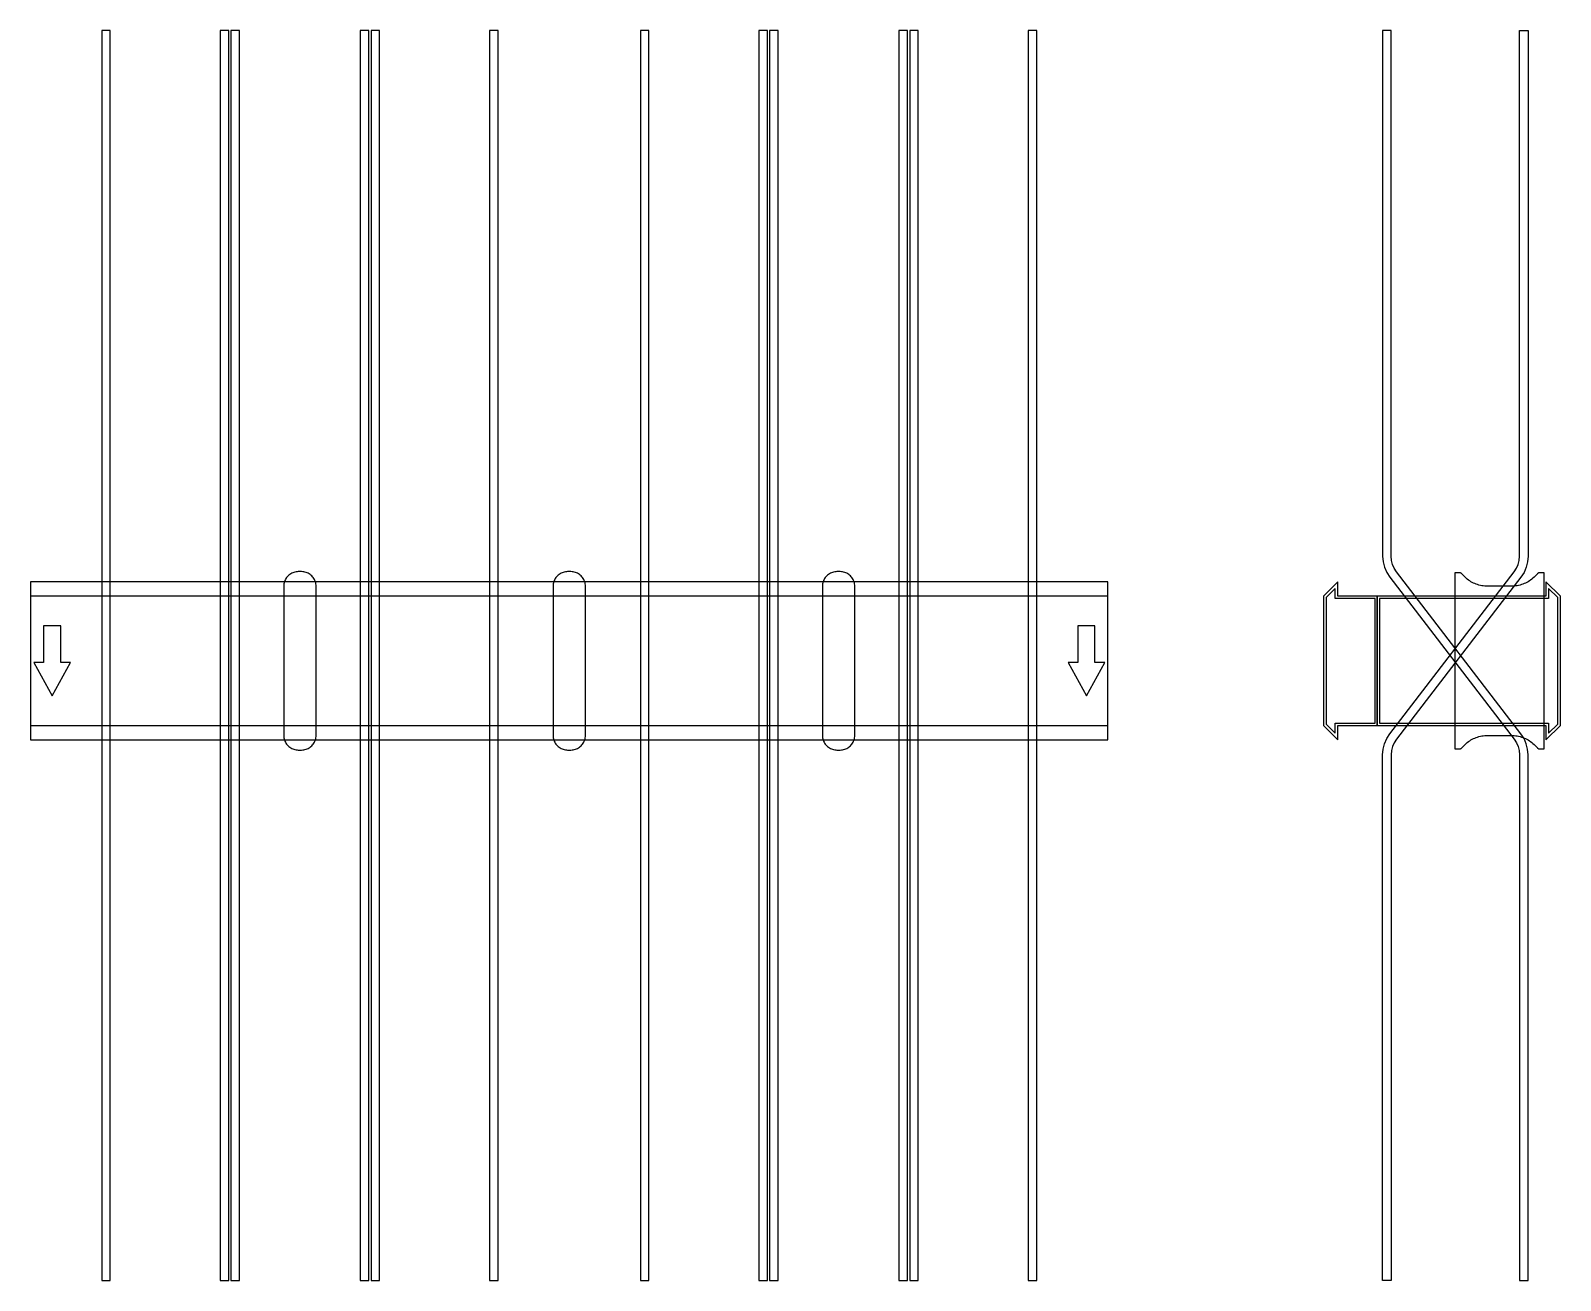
# Model space of a CAD drawing. Extents: x 0 to 1420, y -575 to 585.
import ezdxf

# ---------------------------------------------------------------- set-up
doc = ezdxf.new("R2010")
doc.units = 0
doc.layers.add('Halfen', color=7, linetype='CONTINUOUS')

msp = doc.modelspace()

# ---------------------------------------------------------------- linework, layer by layer
at = {"layer": 'Halfen', "color": 7}
for points in [[(74, -575.304), (74, 585.215), (66, 585.215), (66, -575.304)], [(184, -575.304), (184, 585.215), (176, 585.215), (176, -575.304)], [(194, -575.304), (194, 585.215), (186, 585.215), (186, -575.304)], [(314, -575.304), (314, 585.215), (306, 585.215), (306, -575.304)], [(324, -575.304), (324, 585.215), (316, 585.215), (316, -575.304)], [(434, -575.304), (434, 585.215), (426, 585.215), (426, -575.304)], [(574, -575.304), (574, 585.215), (566, 585.215), (566, -575.304)], [(684, -575.304), (684, 585.215), (676, 585.215), (676, -575.304)], [(694, -575.304), (694, 585.215), (686, 585.215), (686, -575.304)], [(814, -575.304), (814, 585.215), (806, 585.215), (806, -575.304)], [(824, -575.304), (824, 585.215), (816, 585.215), (816, -575.304)], [(934, -575.304), (934, 585.215), (926, 585.215), (926, -575.304)], [(1390, -575.304), (1390, -87.304), (1389.573, -82.091), (1388.302, -77.018), (1386.221, -72.219), (1383.387, -67.824), (1267.96, 82.605), (1265.834, 85.902), (1264.274, 89.501), (1263.321, 93.306), (1263, 97.215), (1263, 585.215), (1255, 585.215), (1255, 97.215), (1255.427, 92.002), (1256.698, 86.929), (1258.779, 82.13), (1261.613, 77.735), (1377.04, -72.694), (1379.166, -75.99), (1380.726, -79.589), (1381.679, -83.394), (1382, -87.304), (1382, -575.304)], [(1255, -575.304), (1255, -87.304), (1255.427, -82.091), (1256.698, -77.018), (1258.779, -72.219), (1261.613, -67.824), (1377.04, 82.605), (1379.166, 85.902), (1380.726, 89.501), (1381.679, 93.306), (1382, 97.215), (1382, 585.215), (1390, 585.215), (1390, 97.215), (1389.573, 92.002), (1388.302, 86.929), (1386.221, 82.13), (1383.387, 77.735), (1267.96, -72.694), (1265.834, -75.99), (1264.274, -79.589), (1263.321, -83.394), (1263, -87.304), (1263, -575.304)], [(0, -73.5), (1000, -73.5), (1000, 73.5), (0, 73.5)], [(265, -69.3), (265, -56.8), (265, 69.3), (264.958, 70.359), (264.834, 71.412), (264.627, 72.452), (264.339, 73.472), (263.972, 74.466), (263.529, 75.429), (263.011, 76.354), (262.422, 77.235), (261.765, 78.068), (261.046, 78.846), (260.268, 79.565), (259.435, 80.222), (258.554, 80.811), (257.629, 81.329), (256.666, 81.772), (255.672, 82.139), (254.652, 82.427), (253.612, 82.634), (252.559, 82.758), (251.5, 82.8), (248.5, 82.8), (247.441, 82.758), (246.388, 82.634), (245.348, 82.427), (244.328, 82.139), (243.334, 81.772), (242.371, 81.329), (241.446, 80.811), (240.565, 80.222), (239.732, 79.565), (238.954, 78.846), (238.235, 78.068), (237.578, 77.235), (236.989, 76.354), (236.471, 75.429), (236.028, 74.466), (235.661, 73.472), (235.373, 72.452), (235.166, 71.412), (235.042, 70.359), (235, 69.3), (235, -56.8), (235, -69.3), (235.042, -70.359), (235.166, -71.412), (235.373, -72.452), (235.661, -73.472), (236.028, -74.466), (236.471, -75.429), (236.989, -76.354), (237.578, -77.235), (238.235, -78.068), (238.954, -78.846), (239.732, -79.565), (240.565, -80.222), (241.446, -80.811), (242.371, -81.329), (243.334, -81.772), (244.328, -82.139), (245.348, -82.427), (246.388, -82.634), (247.441, -82.758), (248.5, -82.8), (251.5, -82.8), (252.559, -82.758), (253.612, -82.634), (254.652, -82.427), (255.672, -82.139), (256.666, -81.772), (257.629, -81.329), (258.554, -80.811), (259.435, -80.222), (260.268, -79.565), (261.046, -78.846), (261.765, -78.068), (262.422, -77.235), (263.011, -76.354), (263.529, -75.429), (263.972, -74.466), (264.339, -73.472), (264.627, -72.452), (264.834, -71.412), (264.958, -70.359), (265, -69.3)], [(515, -69.3), (515, -56.8), (515, 69.3), (514.958, 70.359), (514.834, 71.412), (514.627, 72.452), (514.339, 73.472), (513.972, 74.466), (513.529, 75.429), (513.011, 76.354), (512.422, 77.235), (511.765, 78.068), (511.046, 78.846), (510.268, 79.565), (509.435, 80.222), (508.554, 80.811), (507.629, 81.329), (506.666, 81.772), (505.672, 82.139), (504.652, 82.427), (503.612, 82.634), (502.559, 82.758), (501.5, 82.8), (498.5, 82.8), (497.441, 82.758), (496.388, 82.634), (495.348, 82.427), (494.328, 82.139), (493.334, 81.772), (492.371, 81.329), (491.446, 80.811), (490.565, 80.222), (489.732, 79.565), (488.954, 78.846), (488.235, 78.068), (487.578, 77.235), (486.989, 76.354), (486.471, 75.429), (486.028, 74.466), (485.661, 73.472), (485.373, 72.452), (485.166, 71.412), (485.042, 70.359), (485, 69.3), (485, -56.8), (485, -69.3), (485.042, -70.359), (485.166, -71.412), (485.373, -72.452), (485.661, -73.472), (486.028, -74.466), (486.471, -75.429), (486.989, -76.354), (487.578, -77.235), (488.235, -78.068), (488.954, -78.846), (489.732, -79.565), (490.565, -80.222), (491.446, -80.811), (492.371, -81.329), (493.334, -81.772), (494.328, -82.139), (495.348, -82.427), (496.388, -82.634), (497.441, -82.758), (498.5, -82.8), (501.5, -82.8), (502.559, -82.758), (503.612, -82.634), (504.652, -82.427), (505.672, -82.139), (506.666, -81.772), (507.629, -81.329), (508.554, -80.811), (509.435, -80.222), (510.268, -79.565), (511.046, -78.846), (511.765, -78.068), (512.422, -77.235), (513.011, -76.354), (513.529, -75.429), (513.972, -74.466), (514.339, -73.472), (514.627, -72.452), (514.834, -71.412), (514.958, -70.359), (515, -69.3)], [(765, -69.3), (765, -56.8), (765, 69.3), (764.958, 70.359), (764.834, 71.412), (764.627, 72.452), (764.339, 73.472), (763.972, 74.466), (763.529, 75.429), (763.011, 76.354), (762.422, 77.235), (761.765, 78.068), (761.046, 78.846), (760.268, 79.565), (759.435, 80.222), (758.554, 80.811), (757.629, 81.329), (756.666, 81.772), (755.672, 82.139), (754.652, 82.427), (753.612, 82.634), (752.559, 82.758), (751.5, 82.8), (748.5, 82.8), (747.441, 82.758), (746.388, 82.634), (745.348, 82.427), (744.328, 82.139), (743.334, 81.772), (742.371, 81.329), (741.446, 80.811), (740.565, 80.222), (739.732, 79.565), (738.954, 78.846), (738.235, 78.068), (737.578, 77.235), (736.989, 76.354), (736.471, 75.429), (736.028, 74.466), (735.661, 73.472), (735.373, 72.452), (735.166, 71.412), (735.042, 70.359), (735, 69.3), (735, -56.8), (735, -69.3), (735.042, -70.359), (735.166, -71.412), (735.373, -72.452), (735.661, -73.472), (736.028, -74.466), (736.471, -75.429), (736.989, -76.354), (737.578, -77.235), (738.235, -78.068), (738.954, -78.846), (739.732, -79.565), (740.565, -80.222), (741.446, -80.811), (742.371, -81.329), (743.334, -81.772), (744.328, -82.139), (745.348, -82.427), (746.388, -82.634), (747.441, -82.758), (748.5, -82.8), (751.5, -82.8), (752.559, -82.758), (753.612, -82.634), (754.652, -82.427), (755.672, -82.139), (756.666, -81.772), (757.629, -81.329), (758.554, -80.811), (759.435, -80.222), (760.268, -79.565), (761.046, -78.846), (761.765, -78.068), (762.422, -77.235), (763.011, -76.354), (763.529, -75.429), (763.972, -74.466), (764.339, -73.472), (764.627, -72.452), (764.834, -71.412), (764.958, -70.359), (765, -69.3)], [(1250, -60), (1250, 60), (1213.5, 60), (1213.5, 73.5), (1200, 60), (1200, -60), (1213.5, -73.5), (1213.5, -60)], [(1420, -60), (1420, 60), (1406.5, 73.5), (1406.5, 60), (1250, 60), (1250, -60), (1406.5, -60), (1406.5, -73.5)], [(1405, -81.8), (1405, 81.8), (1401, 81.8), (1400.846, 81.797), (1400.691, 81.786), (1400.538, 81.769), (1400.385, 81.746), (1400.234, 81.715), (1400.084, 81.678), (1399.936, 81.634), (1399.789, 81.584), (1399.646, 81.527), (1399.505, 81.464), (1399.366, 81.395), (1399.231, 81.32), (1399.1, 81.239), (1398.972, 81.153), (1398.848, 81.06), (1398.728, 80.963), (1398.613, 80.86), (1398.502, 80.752), (1398.397, 80.639), (1398.296, 80.522), (1397.41, 79.491), (1396.479, 78.5), (1395.505, 77.551), (1394.491, 76.646), (1393.437, 75.787), (1392.347, 74.975), (1391.222, 74.211), (1390.064, 73.499), (1388.876, 72.838), (1387.66, 72.23), (1386.418, 71.676), (1385.153, 71.178), (1383.867, 70.736), (1382.563, 70.351), (1381.243, 70.024), (1379.911, 69.756), (1378.567, 69.547), (1377.216, 69.397), (1375.859, 69.307), (1374.5, 69.277), (1352.5, 69.277), (1351.141, 69.307), (1349.784, 69.397), (1348.433, 69.547), (1347.089, 69.756), (1345.757, 70.024), (1344.437, 70.351), (1343.133, 70.736), (1341.847, 71.178), (1340.582, 71.676), (1339.34, 72.23), (1338.124, 72.838), (1336.936, 73.499), (1335.778, 74.211), (1334.653, 74.975), (1333.563, 75.787), (1332.509, 76.646), (1331.495, 77.551), (1330.521, 78.5), (1329.59, 79.491), (1328.704, 80.522), (1328.603, 80.639), (1328.498, 80.752), (1328.387, 80.86), (1328.272, 80.963), (1328.152, 81.06), (1328.028, 81.153), (1327.9, 81.239), (1327.769, 81.32), (1327.634, 81.395), (1327.495, 81.464), (1327.354, 81.527), (1327.211, 81.584), (1327.064, 81.634), (1326.916, 81.678), (1326.766, 81.715), (1326.615, 81.746), (1326.462, 81.769), (1326.309, 81.786), (1326.154, 81.797), (1326, 81.8), (1322, 81.8), (1322, -81.8), (1326, -81.8), (1326.154, -81.797), (1326.309, -81.786), (1326.462, -81.769), (1326.615, -81.746), (1326.766, -81.715), (1326.916, -81.678), (1327.064, -81.634), (1327.211, -81.584), (1327.354, -81.527), (1327.495, -81.464), (1327.634, -81.395), (1327.769, -81.32), (1327.9, -81.239), (1328.028, -81.153), (1328.152, -81.06), (1328.272, -80.963), (1328.387, -80.86), (1328.498, -80.752), (1328.603, -80.639), (1328.704, -80.522), (1329.59, -79.491), (1330.521, -78.5), (1331.495, -77.551), (1332.509, -76.646), (1333.563, -75.787), (1334.653, -74.975), (1335.778, -74.211), (1336.936, -73.499), (1338.124, -72.838), (1339.34, -72.23), (1340.582, -71.676), (1341.847, -71.178), (1343.133, -70.736), (1344.437, -70.351), (1345.757, -70.024), (1347.089, -69.756), (1348.433, -69.547), (1349.784, -69.397), (1351.141, -69.307), (1352.5, -69.277), (1374.5, -69.277), (1375.859, -69.307), (1377.216, -69.397), (1378.567, -69.547), (1379.911, -69.756), (1381.243, -70.024), (1382.563, -70.351), (1383.867, -70.736), (1385.153, -71.178), (1386.418, -71.676), (1387.66, -72.23), (1388.876, -72.838), (1390.064, -73.499), (1391.222, -74.211), (1392.347, -74.975), (1393.437, -75.787), (1394.491, -76.646), (1395.505, -77.551), (1396.479, -78.5), (1397.41, -79.491), (1398.296, -80.522), (1398.397, -80.639), (1398.502, -80.752), (1398.613, -80.86), (1398.728, -80.963), (1398.848, -81.06), (1398.972, -81.153), (1399.1, -81.239), (1399.231, -81.32), (1399.366, -81.395), (1399.505, -81.464), (1399.646, -81.527), (1399.789, -81.584), (1399.936, -81.634), (1400.084, -81.678), (1400.234, -81.715), (1400.385, -81.746), (1400.538, -81.769), (1400.691, -81.786), (1400.846, -81.797), (1401, -81.8)], [(0, -60), (1000, -60), (1000, 60), (0, 60)], [(1248, -58), (1248, 58), (1211, 58), (1211, 67.25), (1202.5, 58.75), (1202.5, -58.75), (1211, -67.25), (1211, -58)], [(1417.5, -58.75), (1417.5, 58.75), (1409, 67.25), (1409, 58), (1252, 58), (1252, -58), (1409, -58), (1409, -67.25)], [(20, -32.5), (37, -1.5), (28, -1.5), (28, 32.5), (12, 32.5), (12, -1.5), (3, -1.5)], [(980, -32.5), (997, -1.5), (988, -1.5), (988, 32.5), (972, 32.5), (972, -1.5), (963, -1.5)]]:
    msp.add_lwpolyline(points, close=True, dxfattribs=at)

doc.saveas('drawing.dxf')
